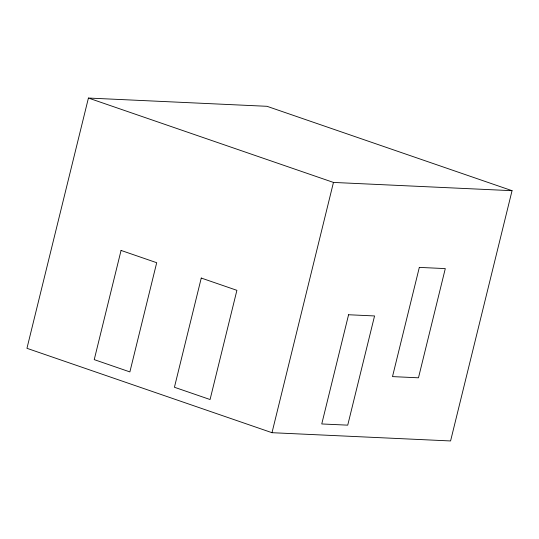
<?xml version="1.0" encoding="UTF-8"?>
<svg xmlns="http://www.w3.org/2000/svg" width="539" height="539" viewBox="0 0 539 539"><rect width="100%" height="100%" fill="white"/><g stroke="black" fill="none" stroke-linecap="round" stroke-linejoin="round"><path stroke-width="0.81" d="M88.423 98.044L26.95 348.309L271.993 432.696L450.577 440.956L512.05 190.691L267.007 106.304L88.423 98.044L333.459 182.431L512.05 190.691M271.993 432.696L333.459 182.431M121.059 250.433L94.237 359.634L129.879 371.91L156.701 262.709L121.059 250.433M201.256 278.05L174.427 387.258L210.069 399.527L236.897 290.326L201.256 278.05M348.578 314.749L321.756 423.957L347.729 425.156L374.558 315.948L348.578 314.749M419.322 267.398L392.5 376.606L418.473 377.805L445.295 268.597L419.322 267.398"/></g></svg>
